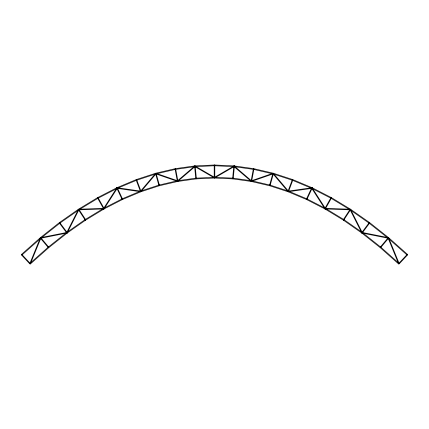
<?xml version="1.0" encoding="UTF-8"?>
<svg xmlns="http://www.w3.org/2000/svg" width="429" height="429" viewBox="0 0 429 429"><rect width="100%" height="100%" fill="white"/><g stroke="black" fill="none" stroke-linecap="round" stroke-linejoin="round"><path stroke-width="0.64" d="M325.161 208.338L325.139 208.95L350.305 209.845L350.327 209.234L325.161 208.338M214.516 164.999L214.484 165.739L194.932 166.65L194.9 165.916L214.484 164.999L234.1 165.916L234.068 166.65L214.484 165.739L214.484 164.999M214.516 177.295L214.484 178.03L196.074 178.893L196.042 178.153L214.484 177.295L232.958 178.153L232.926 178.893L214.484 178.03L214.484 177.295M233.778 166.254L232.636 178.496L233.247 178.55L234.39 166.313L233.778 166.254M234.137 165.916L234.03 166.645L253.587 169.385L273.058 173.927L273.225 173.209L253.721 168.661L234.137 165.916M232.995 178.158L232.888 178.888L251.33 181.472L269.739 185.768L288.154 191.784L288.379 191.082L269.938 185.06L251.469 180.748L232.995 178.158M251.437 180.738L251.33 181.472L251.469 180.748M253.689 168.656L253.587 169.385L253.721 168.661M117.138 187.73L117.047 188.342L140.691 191.736L140.776 191.13L117.138 187.73M253.335 168.962L251.083 181.049L251.684 181.161L253.941 169.074L253.335 168.962M362.092 232.443L361.974 233.044L388.325 238.261L388.443 237.655L362.092 232.443M269.911 185.049L269.739 185.768L269.938 185.06M272.844 173.488L269.53 185.328L270.12 185.489L273.434 173.654L272.844 173.488M273.252 173.219L273.026 173.922L292.455 180.266L311.765 188.379L330.99 198.246L331.327 197.592L312.076 187.709L311.738 188.363L312.049 187.698L292.712 179.574L292.422 180.255L292.68 179.563L273.252 173.219M155.963 173.278L155.759 173.858L177.515 181.397L177.719 180.813L155.963 173.278M292.278 179.81L287.977 191.323L288.556 191.538L292.857 180.024L292.278 179.81M40.331 237.843L29.799 263.61L30.368 263.84L40.9 238.074L40.331 237.843M288.411 191.093L288.122 191.774L306.563 199.517L324.984 208.971L325.316 208.317L306.874 198.852L306.542 199.506L306.853 198.836L288.411 191.093M311.631 187.907L306.429 199.051L306.987 199.308L312.189 188.165L311.631 187.907M78.41 209.4L66.693 232.604L67.24 232.883L78.957 209.679L78.41 209.4M330.888 197.769L324.882 208.494L325.418 208.794L331.424 198.069L330.888 197.769M195.072 166.018L194.761 166.549L214.344 177.928L214.656 177.397L195.072 166.018M331.349 197.603L330.968 198.236L350.123 209.856L369.176 223.193L369.6 222.587L350.525 209.239L331.349 197.603M325.343 208.328L324.957 208.961L343.398 220.147L361.824 233.044L362.248 232.438L343.801 219.53L325.343 208.328M343.785 219.519L343.398 220.147L343.801 219.53M350.509 209.223L350.123 209.856L350.525 209.239M116.833 187.87L103.593 208.478L104.108 208.81L117.353 188.202L116.833 187.87M350.059 209.373L343.334 219.664L343.849 220.002L350.573 209.706L350.059 209.373M369.144 222.705L361.786 232.556L362.28 232.926L369.637 223.075L369.144 222.705M369.621 222.603L369.16 223.182L388.154 238.245L388.61 237.671L369.621 222.603M362.264 232.454L361.803 233.033L380.244 247.662L380.705 247.083L362.264 232.454M388.148 237.763L380.239 247.174L380.711 247.571L388.62 238.154L388.148 237.763M155.625 173.37L140.498 191.232L140.969 191.629L156.097 173.766L155.625 173.37M234.282 166.05L233.885 166.516L251.185 181.338L251.582 180.872L234.282 166.05M388.626 237.682L388.138 238.234L407.062 255.014L407.55 254.461L388.626 237.682M380.721 247.099L380.228 247.651L398.67 264.001L399.163 263.449L380.721 247.099M407.078 254.526L398.691 263.513L399.142 263.932L407.529 254.944L407.078 254.526M21.922 254.526L21.471 254.944L29.858 263.932L30.309 263.513L21.922 254.526M40.374 237.682L21.45 254.461L21.938 255.014L40.862 238.234L40.374 237.682M48.279 247.099L29.837 263.449L30.33 264.001L48.772 247.651L48.279 247.099L66.736 232.454L85.199 219.53L103.657 208.328L104.043 208.961L85.602 220.147L67.176 233.044L66.752 232.438L67.197 233.033L48.756 247.662L48.295 247.083M194.718 166.05L177.418 180.872L177.815 181.338L195.115 166.516L194.718 166.05M273.375 173.37L272.903 173.766L288.031 191.629L288.502 191.232L273.375 173.37M40.852 237.763L40.38 238.154L48.289 247.571L48.761 247.174L40.852 237.763M59.379 222.603L40.39 237.671L40.846 238.245L59.84 223.182L59.379 222.603L78.475 209.239L97.651 197.603L116.924 187.709L117.262 188.363L136.578 180.255L155.974 173.922L155.748 173.219L136.32 179.563L136.545 180.266L136.288 179.574L116.951 187.698L117.235 188.379L98.01 198.246L97.673 197.592L98.032 198.236L78.877 209.856L59.824 223.193L59.4 222.587M59.856 222.705L59.363 223.075L66.72 232.926L67.214 232.556L59.856 222.705M78.941 209.373L78.427 209.706L85.151 220.002L85.666 219.664L78.941 209.373M312.167 187.87L311.647 188.202L324.892 208.81L325.407 208.478L312.167 187.87M233.928 166.018L214.344 177.397L214.656 177.928L234.239 166.549L233.928 166.018M98.112 197.769L97.576 198.069L103.582 208.794L104.118 208.494L98.112 197.769M122.126 198.852L103.684 208.317L104.016 208.971L122.458 199.506L140.878 191.774L140.589 191.093L122.147 198.836L122.437 199.517L122.126 198.852M350.59 209.4L350.043 209.679L361.76 232.883L362.307 232.604L350.59 209.4M117.369 187.907L116.811 188.165L122.013 199.308L122.571 199.051L117.369 187.907M388.669 237.843L388.1 238.074L398.632 263.84L399.201 263.61L388.669 237.843M136.722 179.81L136.143 180.024L140.444 191.538L141.023 191.323L136.722 179.81M273.037 173.278L251.281 180.813L251.485 181.397L273.241 173.858L273.037 173.278M159.062 185.06L140.621 191.082L140.846 191.784L159.288 185.757L177.703 181.467L196.112 178.888L196.005 178.158L177.563 180.738L159.089 185.049L159.261 185.768L159.062 185.06M156.156 173.488L155.566 173.654L158.88 185.489L159.47 185.328L156.156 173.488M175.279 168.661L155.775 173.209L155.942 173.927L175.445 169.38L194.97 166.645L194.863 165.916L175.311 168.656L175.413 169.385L175.279 168.661M66.908 232.443L40.557 237.655L40.675 238.261L67.026 233.044L66.908 232.443M175.665 168.962L175.059 169.074L177.316 181.161L177.917 181.049L175.665 168.962M311.862 187.73L288.224 191.13L288.309 191.736L311.953 188.342L311.862 187.73M195.222 166.254L194.61 166.313L195.753 178.55L196.364 178.496L195.222 166.254M103.839 208.338L78.673 209.234L78.695 209.845L103.861 208.95L103.839 208.338M214.806 165.369L214.194 165.369L214.194 177.665L214.806 177.665L214.806 165.369M78.898 209.84L78.475 209.239L78.877 209.856M85.618 220.136L85.199 219.53L85.602 220.147M177.703 181.467L177.531 180.748L177.67 181.472"/></g></svg>
